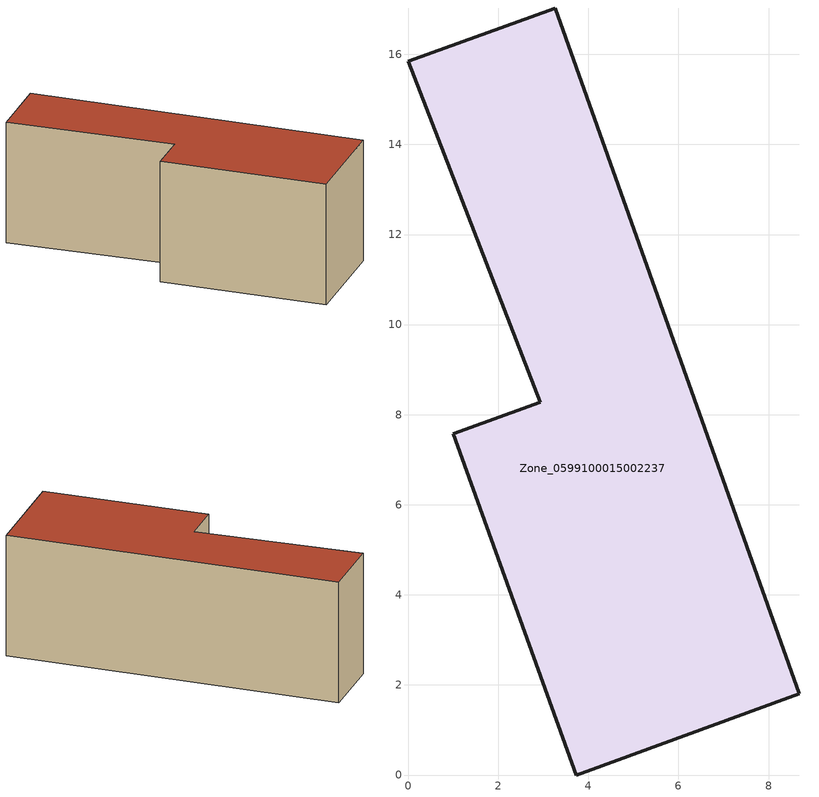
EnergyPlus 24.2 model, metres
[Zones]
Zone_0599100015002237
 floor ground (C_G): 8.68,1.8 3.73,0 1,7.58 2.93,8.28 0,15.85 3.26,17.03 z1.04
 wall outside (C_F): 3.73,0 8.68,1.8 3.26,17.03 0,15.85 2.93,8.28 1,7.58 3.73,0 z1.04:7.08
 roof outside (C_R): 1,7.58 3.73,0 8.68,1.8 3.26,17.03 0,15.85 2.93,8.28 z7.08
[BUILDING]
Pand.0599100015002237: North Axis=0; Terrain=City; Loads Convergence Tolerance Value=0.04; Temperature Convergence Tolerance Value=0.4; Solar Distribution=FullExterior; Maximum Number of Warmup Days=25; Minimum Number of Warmup Days=1
[Site:Location]
Rotterdam.The.Hague.AP_ZH_NLD Design_Conditions: Latitude=51.96; Longitude=4.45; Time Zone=1; Elevation=-4.5
[SITE:GROUNDTEMPERATURE:BUILDINGSURFACE]
18, 18, 18, 18, 18, 18, 18, 18, 18, 18, 18, 18
[MATERIAL] Thermal Absorptance=0.9; Solar Absorptance=0.7; Visible Absorptance=0.7
Name | Roughness | Thickness | Conductivity | Density | Specific Heat
G.TI.1946 | MediumSmooth | 0.15 | 1 | 540 | 1210
F.TI.1946 | Rough | 0.3 | 0.857143 | 1920 | 840
R.TI.1946 | MediumRough | 0.2 | 0.1 | 1500 | 1000
[CONSTRUCTION]
C_G: G.TI.1946
C_F: F.TI.1946
C_R: R.TI.1946
[ZONE]
Zone_0599100015002237: Type=1; Multiplier=1; Ceiling Height=Autocalculate; Volume=Autocalculate; Floor Area=autocalculate; Part of Total Floor Area=Yes
[ZONEINFILTRATION:DESIGNFLOWRATE]
Infil_Zone_0599100015002237: Zone or ZoneList or Space or SpaceList=Zone_0599100015002237; Schedule=AlwaysOn; Design Flow Rate Calculation Method=Flow/Area; Flow Rate per Floor Area=0.003; Constant Term Coefficient=1; Temperature Term Coefficient=0; Velocity Term Coefficient=0; Velocity Squared Term Coefficient=0
[HVACTEMPLATE:ZONE:IDEALLOADSAIRSYSTEM]
Zone_0599100015002237: Maximum Heating Supply Air Temperature=50; Minimum Cooling Supply Air Temperature=13; Maximum Heating Supply Air Humidity Ratio=0.0156; Minimum Cooling Supply Air Humidity Ratio=0.0077; Heating Limit=NoLimit; Cooling Limit=NoLimit; Dehumidification Control Type=ConstantSensibleHeatRatio; Cooling Sensible Heat Ratio=0.7; Dehumidification Setpoint=60; Humidification Control Type=None; Humidification Setpoint=30; Outdoor Air Method=None; Outdoor Air Flow Rate per Person=0.00944; Outdoor Air Flow Rate per Zone Floor Area=0; Outdoor Air Flow Rate per Zone=0; Demand Controlled Ventilation Type=None; Outdoor Air Economizer Type=NoEconomizer; Heat Recovery Type=None; Sensible Heat Recovery Effectiveness=0.7; Latent Heat Recovery Effectiveness=0.65
[ZONECONTROL:THERMOSTAT]
ThermostatControl_Zone_0599100015002237: Zone or ZoneList=Zone_0599100015002237; Control Type Schedule=DualSetpointControlType; Control 1=Thermostat_Zone_0599100015002237; Temperature Difference Between Cutout And Setpoint=0
[THERMOSTATSETPOINT:DUALSETPOINT]
Thermostat_Zone_0599100015002237: Heating Setpoint Temperature Schedule=HeatingSetpoint_Zone_0599100015002237; Cooling Setpoint Temperature Schedule=CoolingSetpoint_Zone_0599100015002237
[SCHEDULE:COMPACT]
HeatingSetpoint_Zone_0599100015002237: Through: 12/31, For: AllDays, Until: 24:00, 21
CoolingSetpoint_Zone_0599100015002237: Through: 12/31, For: AllDays, Until: 24:00, 24
DualSetpointControlType: Through: 12/31, For: AllDays, Until: 24:00, 4
AlwaysOn: Through: 12/31, For: AllDays, Until: 24:00, 1
